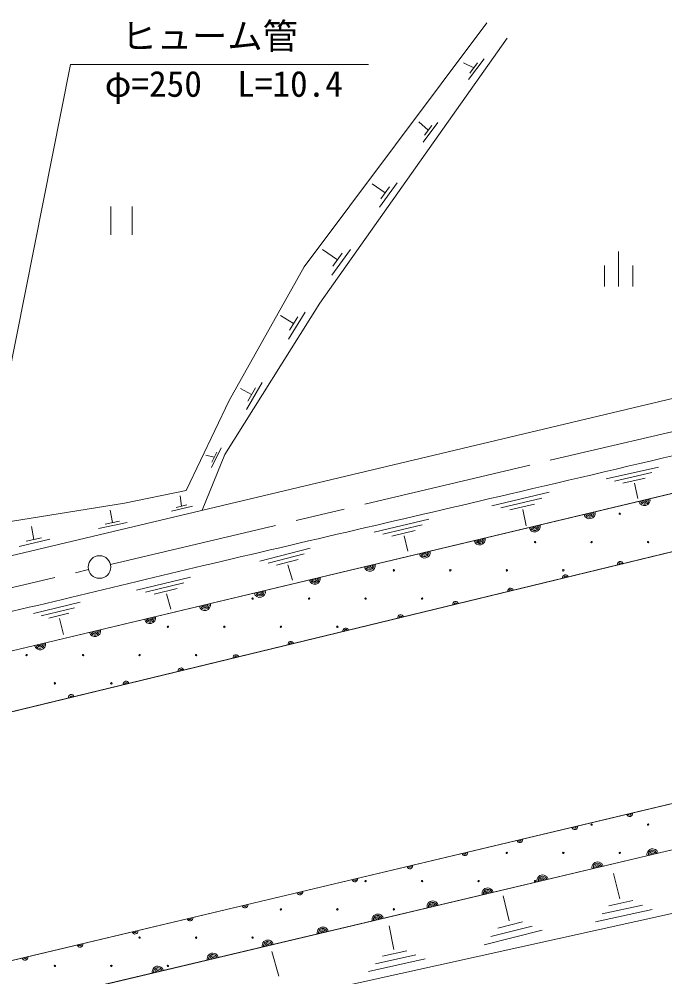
# Model space of a CAD drawing. Units: millimetres, scale not verified. Extents: x 40000 to 680000, y 20000 to 380000.
# Drawn here: x 271471 to 317188, y 265224 to 333014 of the extents above; entities that cross this region are included whole.
import ezdxf
from ezdxf.enums import TextEntityAlignment as Align

# ---------------------------------------------------------------- set-up
doc = ezdxf.new("R2010")
doc.units = ezdxf.units.MM
doc.header["$LTSCALE"] = 1000
doc.linetypes.add('CHAIN', pattern=[18.5, 12, -1.5, 3.5, -1.5])
for name, color, linetype, lineweight in [('M-BGD', 7, 'Continuous', 13), ('M-BMK', 2, 'CHAIN', 13), ('M-BMK-SRVR', 3, 'Continuous', 13), ('M-STR-HTXT', 7, 'Continuous', 13)]:
    doc.layers.add(name, color=color, linetype=linetype, lineweight=lineweight)
doc.styles.add('ＭＳ ゴシック', font='')
doc.styles.get('ＭＳ ゴシック').set_extended_font_data('MS Gothic')

# ---------------------------------------------------------------- blocks, each defined once
blk = doc.blocks.new('ﾌﾟﾛｯﾄﾏｰｸ-02')
at = {"color": 3, "linetype": 'Continuous', "lineweight": 13}
blk.add_circle((0, 0), 0.5, dxfattribs=at)

msp = doc.modelspace()

# ---------------------------------------------------------------- linework, layer by layer
at = {"layer": 'M-BGD'}
for p, q in [((304393, 330196), (303288, 328734)), ((303658, 329558), (302929, 329930)), ((303935, 329923), (303382, 329193)), ((300434, 325147), (299774, 325738)), ((301116, 325693), (300082, 324304)), ((300693, 325494), (300176, 324799)), ((297386, 320724), (296460, 321359)), ((298238, 321427), (296996, 319703)), ((297696, 321155), (297075, 320293)), ((277962, 319749), (277962, 317749)), ((279462, 319749), (279462, 317749)), ((294006, 315987), (292942, 316709)), ((294941, 316711), (293603, 314901)), ((313915, 316578), (313915, 314078)), ((294341, 316439), (293672, 315534)), ((312915, 315578), (312915, 314078)), ((314915, 315578), (314915, 314078)), ((290904, 311463), (289978, 312042)), ((291732, 312270), (290540, 310367)), ((291203, 311939), (290606, 310988)), ((288688, 307293), (287569, 305388)), ((287933, 306446), (287150, 306869)), ((288213, 306922), (287653, 305970)), ((244545, 282001), (346643, 306341)), ((180691, 262126), (352150, 303654)), ((285775, 302667), (285098, 301283)), ((285456, 302355), (285118, 301663)), ((285287, 302009), (284688, 302144)), ((313045, 300472), (316750, 301305)), ((313632, 300320), (316278, 300914)), ((314218, 300167), (315806, 300523)), ((315051, 300164), (315281, 299076)), ((282974, 298543), (282864, 299269)), ((304927, 298571), (309005, 299533)), ((305571, 298425), (308483, 299112)), ((283755, 298535), (282248, 298189)), ((283351, 298630), (282598, 298457)), ((306215, 298278), (307962, 298691)), ((307130, 298295), (307375, 297160)), ((278070, 297383), (277926, 298258)), ((296606, 296698), (300488, 297613)), ((272516, 296182), (272340, 297110)), ((279122, 297378), (277089, 296951)), ((278578, 297490), (277561, 297276)), ((297227, 296558), (300000, 297212)), ((273057, 296309), (271975, 296055)), ((297848, 296418), (299512, 296810)), ((298724, 296433), (298990, 295350)), ((273641, 296204), (271478, 295696)), ((288515, 294640), (292081, 295573)), ((289102, 294504), (291649, 295171)), ((289690, 294369), (291218, 294768)), ((290506, 294389), (290818, 293313)), ((279785, 292601), (283611, 293525)), ((280407, 292461), (283141, 293121)), ((281030, 292321), (282670, 292717)), ((281901, 292338), (282207, 291250)), ((272476, 290940), (275800, 291752)), ((273021, 290774), (275395, 291354)), ((273567, 290608), (274991, 290956)), ((274326, 290594), (274607, 289467)), ((338804, 282499), (236856, 258281)), ((326780, 276368), (272492, 263493)), ((313998, 270748), (313563, 272549)), ((306160, 269187), (305737, 270952)), ((314927, 270633), (313214, 270262)), ((316287, 269981), (312290, 269114)), ((315607, 270307), (312752, 269688)), ((297999, 267162), (297671, 268835)), ((308492, 268522), (304393, 267498)), ((307801, 268817), (304872, 268085)), ((307109, 269112), (305352, 268673)), ((289854, 265269), (289363, 267012)), ((300220, 266489), (296214, 265604)), ((299566, 266781), (296704, 266149)), ((298912, 267073), (297195, 266694))]:
    msp.add_line(p, q, dxfattribs=at)
for points in [[(266178, 296226), (266609, 299515), (267954, 299861), (269648, 297261), (278942, 298760), (283306, 299641), (286349, 306009), (291648, 315474), (304587, 332747)], [(306032, 331675), (292764, 312901), (286044, 302193), (284432, 298248)], [(267746, 299808), (268724, 295256), (269372, 294671), (333805, 309978), (355306, 314809), (362653, 315967), (362913, 319401), (365229, 319860), (366347, 316670), (383104, 319732), (384770, 321516), (394411, 322885)], [(192158, 268741), (241058, 279752), (244545, 282001), (346643, 306341), (357424, 309201), (384765, 315050)], [(80328, 284361), (81779, 283206), (84579, 281246), (88658, 278567), (93841, 275459), (97731, 273353), (100485, 271984), (105947, 269454), (109565, 267948), (116191, 265430), (120887, 263960), (126684, 262416), (131283, 261367), (136954, 260295), (141844, 259536), (148988, 259023), (158186, 258933), (164594, 259201), (169215, 259871), (180691, 262126), (352150, 303654), (363988, 309110)], [(142593, 242907), (148694, 242489), (155214, 242333), (161376, 242556), (168118, 243137), (174146, 244007), (180381, 245202), (186141, 246519), (236856, 258281), (338804, 282499), (347698, 283704), (362805, 283756), (380311, 286581)], [(66821, 265481), (68809, 263915), (73527, 260581), (81386, 255603), (88642, 251495), (93152, 249195), (98979, 246538), (104873, 244261), (112307, 241716), (117331, 240153), (125971, 238188), (130235, 237362), (140260, 235822), (144323, 235420), (149726, 235085), (159147, 235063), (165287, 235576), (175289, 237005), (180223, 237920), (183460, 238568), (238812, 251366), (284525, 262368), (359708, 278995), (403188, 285637)], [(197019, 244906), (233857, 254261), (272492, 263493), (326780, 276368), (327666, 277169), (337299, 278841), (340454, 279952), (344269, 280290), (357221, 280548), (384280, 284991)]]:
    msp.add_lwpolyline(points, dxfattribs=at)
for centre in [(314000, 298000), (304001, 296001), (304001, 296001), (308001, 296000), (308001, 296000), (312000, 296001), (312000, 296001), (316001, 296001), (316001, 296001), (298000, 294000), (302000, 294001), (306001, 294001), (310000, 294000), (288001, 292001), (288001, 292001), (292001, 292000), (292001, 292000), (296001, 292001), (296001, 292001), (300000, 292000), (300000, 292000), (282000, 290000), (286000, 290001), (290001, 290001), (294000, 290000), (272000, 288000), (272000, 288000), (276000, 288001), (276000, 288001), (280001, 288001), (280001, 288001), (284000, 288000), (284000, 288000), (274001, 286001), (278000, 286000), (312000, 276001), (312000, 276001), (316000, 276000), (316000, 276000), (306000, 274000), (310000, 274001), (314001, 274001), (296000, 272001), (296000, 272001), (300000, 272000), (300000, 272000), (304000, 272001), (304000, 272001), (308001, 272001), (308001, 272001), (290000, 270000), (294000, 270001), (298001, 270001), (280001, 268001), (280001, 268001), (284001, 268000), (284001, 268000), (288000, 268001), (288000, 268001), (274000, 266000), (278000, 266001), (282001, 266001)]:
    msp.add_circle(centre, 50, dxfattribs=at)
for centre, radius, start, end in [((315747, 298975), 400, 193.40862, 13.40862), ((315747, 298975), 300, 193.40862, 13.40862), ((315747, 298975), 200, 193.40862, 13.40862), ((315747, 298975), 100, 193.40862, 13.40862), ((311856, 298048), 400, 193.40862, 13.40862), ((311856, 298048), 300, 193.40862, 13.40862), ((311856, 298048), 200, 193.40862, 13.40862), ((311856, 298048), 100, 193.40862, 13.40862), ((307965, 297120), 400, 193.40862, 13.40862), ((307965, 297120), 300, 193.40862, 13.40862), ((307965, 297120), 200, 193.40862, 13.40862), ((307965, 297120), 100, 193.40862, 13.40862), ((304074, 296193), 400, 193.40862, 13.40862), ((304074, 296193), 300, 193.40862, 13.40862), ((304074, 296193), 200, 193.40862, 13.40862), ((304074, 296193), 100, 193.40862, 13.40862), ((300183, 295265), 400, 193.40862, 13.40862), ((300183, 295265), 300, 193.40862, 13.40862), ((300183, 295265), 200, 193.40862, 13.40862), ((300183, 295265), 100, 193.40862, 13.40862), ((296292, 294338), 400, 193.40862, 13.40862), ((296292, 294338), 300, 193.40862, 13.40862), ((296292, 294338), 200, 193.40862, 13.40862), ((296292, 294338), 100, 193.40862, 13.40862), ((314033, 294422), 200, 13.61505, 193.61505), ((314033, 294422), 100, 13.61505, 193.61505), ((310146, 293480), 200, 13.61505, 193.61505), ((310146, 293480), 100, 13.61505, 193.61505), ((292401, 293410), 400, 193.40862, 13.40862), ((292401, 293410), 300, 193.40862, 13.40862), ((292401, 293410), 200, 193.40862, 13.40862), ((292401, 293410), 100, 193.40862, 13.40862), ((288510, 292482), 400, 193.40862, 13.40862), ((288510, 292482), 300, 193.40862, 13.40862), ((288510, 292482), 200, 193.40862, 13.40862), ((288510, 292482), 100, 193.40862, 13.40862), ((306258, 292539), 200, 13.61505, 193.61505), ((306258, 292539), 100, 13.61505, 193.61505), ((284619, 291555), 400, 193.40862, 13.40862), ((284619, 291555), 300, 193.40862, 13.40862), ((284619, 291555), 200, 193.40862, 13.40862), ((284619, 291555), 100, 193.40862, 13.40862), ((302371, 291597), 200, 13.61505, 193.61505), ((302371, 291597), 100, 13.61505, 193.61505), ((298483, 290655), 200, 13.61505, 193.61505), ((280728, 290627), 400, 193.40862, 13.40862), ((280728, 290627), 300, 193.40862, 13.40862), ((280728, 290627), 200, 193.40862, 13.40862), ((280728, 290627), 100, 193.40862, 13.40862), ((298483, 290655), 100, 13.61505, 193.61505), ((276837, 289700), 400, 193.40862, 13.40862), ((276837, 289700), 300, 193.40862, 13.40862), ((276837, 289700), 200, 193.40862, 13.40862), ((276837, 289700), 100, 193.40862, 13.40862), ((294595, 289714), 200, 13.61505, 193.61505), ((294595, 289714), 100, 13.61505, 193.61505), ((272946, 288772), 400, 193.40862, 13.40862), ((272946, 288772), 300, 193.40862, 13.40862), ((272946, 288772), 200, 193.40862, 13.40862), ((272946, 288772), 100, 193.40862, 13.40862), ((290708, 288772), 200, 13.61505, 193.61505), ((290708, 288772), 100, 13.61505, 193.61505), ((286820, 287831), 200, 13.61505, 193.61505), ((286820, 287831), 100, 13.61505, 193.61505), ((282933, 286889), 200, 13.61505, 193.61505), ((282933, 286889), 100, 13.61505, 193.61505), ((279045, 285948), 200, 13.61505, 193.61505), ((279045, 285948), 100, 13.61505, 193.61505), ((275157, 285006), 200, 13.61505, 193.61505), ((275157, 285006), 100, 13.61505, 193.61505), ((314699, 276773), 200, 193.36314, 13.36314), ((314699, 276773), 100, 193.36314, 13.36314), ((310807, 275849), 200, 193.36314, 13.36314), ((310807, 275849), 100, 193.36314, 13.36314), ((306915, 274924), 200, 193.36314, 13.36314), ((306915, 274924), 100, 193.36314, 13.36314), ((303024, 274000), 200, 193.36314, 13.36314), ((303024, 274000), 100, 193.36314, 13.36314), ((316319, 273887), 400, 13.34236, 193.34236), ((316319, 273887), 300, 13.34236, 193.34236), ((316319, 273887), 200, 13.34236, 193.34236), ((316319, 273887), 100, 13.34236, 193.34236), ((312427, 272964), 400, 13.34236, 193.34236), ((312427, 272964), 300, 13.34236, 193.34236), ((299132, 273075), 200, 193.36314, 13.36314), ((299132, 273075), 100, 193.36314, 13.36314), ((312427, 272964), 200, 13.34236, 193.34236), ((312427, 272964), 100, 13.34236, 193.34236), ((295240, 272151), 200, 193.36314, 13.36314), ((295240, 272151), 100, 193.36314, 13.36314), ((308535, 272041), 400, 13.34236, 193.34236), ((308535, 272041), 300, 13.34236, 193.34236), ((308535, 272041), 200, 13.34236, 193.34236), ((308535, 272041), 100, 13.34236, 193.34236), ((291349, 271226), 200, 193.36314, 13.36314), ((291349, 271226), 100, 193.36314, 13.36314), ((304643, 271118), 400, 13.34236, 193.34236), ((304643, 271118), 300, 13.34236, 193.34236), ((304643, 271118), 200, 13.34236, 193.34236), ((304643, 271118), 100, 13.34236, 193.34236), ((300751, 270195), 400, 13.34236, 193.34236), ((300751, 270195), 300, 13.34236, 193.34236), ((287457, 270302), 200, 193.36314, 13.36314), ((287457, 270302), 100, 193.36314, 13.36314), ((300751, 270195), 200, 13.34236, 193.34236), ((300751, 270195), 100, 13.34236, 193.34236), ((283565, 269377), 200, 193.36314, 13.36314), ((283565, 269377), 100, 193.36314, 13.36314), ((296859, 269272), 400, 13.34236, 193.34236), ((296859, 269272), 300, 13.34236, 193.34236), ((296859, 269272), 200, 13.34236, 193.34236), ((296859, 269272), 100, 13.34236, 193.34236), ((279674, 268453), 200, 193.36314, 13.36314), ((279674, 268453), 100, 193.36314, 13.36314), ((292967, 268349), 400, 13.34236, 193.34236), ((292967, 268349), 300, 13.34236, 193.34236), ((292967, 268349), 200, 13.34236, 193.34236), ((292967, 268349), 100, 13.34236, 193.34236), ((289075, 267426), 400, 13.34236, 193.34236), ((275782, 267528), 200, 193.36314, 13.36314), ((275782, 267528), 100, 193.36314, 13.36314), ((289075, 267426), 300, 13.34236, 193.34236), ((289075, 267426), 200, 13.34236, 193.34236), ((289075, 267426), 100, 13.34236, 193.34236), ((271890, 266604), 200, 193.36314, 13.36314), ((271890, 266604), 100, 193.36314, 13.36314), ((285183, 266503), 400, 13.34236, 193.34236), ((285183, 266503), 300, 13.34236, 193.34236), ((285183, 266503), 200, 13.34236, 193.34236), ((285183, 266503), 100, 13.34236, 193.34236), ((281291, 265580), 400, 13.34236, 193.34236), ((281291, 265580), 300, 13.34236, 193.34236), ((281291, 265580), 200, 13.34236, 193.34236), ((281291, 265580), 100, 13.34236, 193.34236)]:
    msp.add_arc(centre, radius, start, end, dxfattribs=at)
msp.add_open_spline([(84689, 290457), (85351, 289948), (86006, 289431), (86674, 288931), (87452, 288349), (88230, 287766), (89030, 287214), (90809, 285987), (92640, 284838), (94460, 283674), (95504, 283006), (96545, 282333), (97608, 281697), (98752, 281013), (99908, 280350), (101082, 279721), (102658, 278875), (104271, 278099), (105874, 277305), (106908, 276792), (107940, 276273), (108988, 275788), (110116, 275266), (111246, 274746), (112402, 274290), (113800, 273739), (115223, 273251), (116654, 272793), (118119, 272324), (119601, 271912), (121087, 271515), (122510, 271135), (123944, 270793), (125379, 270457), (126975, 270083), (128574, 269719), (130180, 269389), (131812, 269053), (133446, 268721), (135092, 268461), (136881, 268177), (138680, 267956), (140482, 267772), (142034, 267613), (143590, 267502), (145147, 267413), (147563, 267275), (149981, 267165), (152401, 267143), (153948, 267129), (155497, 267162), (157043, 267233), (158992, 267322), (160939, 267475), (162882, 267652), (165063, 267850), (167236, 268121), (169411, 268371), (171328, 268591), (173242, 268844), (175161, 269060), (176298, 269188), (177448, 269218), (178574, 269419), (178948, 269486), (179309, 269611), (179679, 269698), (184493, 270834), (189352, 271772), (194173, 272873), (194697, 272992), (195217, 273126), (195741, 273245), (197489, 273643), (199248, 273996), (200998, 274387), (204826, 275242), (208653, 276107), (212468, 277022), (216070, 277886), (219650, 278839), (223248, 279717), (225551, 280279), (227859, 280820), (230166, 281364), (233319, 282109), (236481, 282818), (239629, 283580), (243430, 284500), (247208, 285511), (251009, 286425), (253768, 287089), (256540, 287700), (259304, 288342), (261441, 288838), (263578, 289335), (265713, 289839), (271986, 291321), (278247, 292849), (284520, 294331), (291728, 296035), (298946, 297701), (306158, 299389), (315133, 301490), (324104, 303605), (333080, 305701), (338270, 306913), (343466, 308100), (348652, 309325), (350780, 309827), (352901, 310360), (355031, 310852), (355539, 310969), (356047, 311090), (356558, 311191), (359838, 311840), (363150, 312318), (366441, 312908), (369822, 313515), (373198, 314146), (376573, 314785), (378950, 315235), (381328, 315686), (383700, 316163), (384850, 316394), (385990, 316674), (387144, 316881), (388525, 317130), (389917, 317319), (391307, 317510), (391978, 317602), (392649, 317699), (393323, 317760), (394618, 317876), (395918, 317909), (397216, 317979), (399006, 318077), (400795, 318206), (402587, 318261), (404203, 318309), (405821, 318327), (407438, 318300), (408577, 318282), (409714, 318204), (410852, 318161), (412402, 318102), (413955, 318086), (415504, 318001), (417506, 317892), (419507, 317745), (421503, 317552), (423464, 317362), (425423, 317136), (427373, 316853), (429558, 316536), (431734, 316158), (433901, 315735), (436001, 315325), (438105, 314918), (440170, 314357), (441980, 313866), (443740, 313207), (445521, 312621), (447753, 311885), (450003, 311198), (452209, 310385), (454727, 309456), (457215, 308443), (459675, 307370), (461414, 306612), (463105, 305750), (464826, 304954), (468192, 303398), (471604, 301944), (474948, 300342), (479997, 297924), (484933, 295276), (489952, 292796), (496052, 289781), (502184, 286828), (508317, 283879), (512397, 281917), (516488, 279977), (520580, 278039), (524113, 276366), (527654, 274709), (531191, 273043)], degree=3, knots=[0, 0, 0, 0, 1, 1, 1, 2, 2, 2, 3, 3, 3, 4, 4, 4, 5, 5, 5, 6, 6, 6, 7, 7, 7, 8, 8, 8, 9, 9, 9, 10, 10, 10, 11, 11, 11, 12, 12, 12, 13, 13, 13, 14, 14, 14, 15, 15, 15, 16, 16, 16, 17, 17, 17, 18, 18, 18, 19, 19, 19, 20, 20, 20, 21, 21, 21, 22, 22, 22, 23, 23, 23, 24, 24, 24, 25, 25, 25, 26, 26, 26, 27, 27, 27, 28, 28, 28, 29, 29, 29, 30, 30, 30, 31, 31, 31, 32, 32, 32, 33, 33, 33, 34, 34, 34, 35, 35, 35, 36, 36, 36, 37, 37, 37, 38, 38, 38, 39, 39, 39, 40, 40, 40, 41, 41, 41, 42, 42, 42, 43, 43, 43, 44, 44, 44, 45, 45, 45, 46, 46, 46, 47, 47, 47, 48, 48, 48, 49, 49, 49, 50, 50, 50, 51, 51, 51, 52, 52, 52, 53, 53, 53, 54, 54, 54, 55, 55, 55, 56, 56, 56, 57, 57, 57, 58, 58, 58, 59, 59, 59, 60, 60, 60, 61, 61, 61, 62, 62, 62, 62], dxfattribs=at)
at = {"layer": 'M-BMK'}
for points in [[(277938, 294418), (310794, 302196), (340443, 309112), (373828, 315778)], [(191063, 273744), (221450, 281045), (276381, 294049)]]:
    msp.add_lwpolyline(points, dxfattribs=at)
at = {"layer": 'M-STR-HTXT'}
for p, q in [((267395, 291054), (275099, 329799)), ((275099, 329799), (296209, 329799))]:
    msp.add_line(p, q, dxfattribs=at)

# ---------------------------------------------------------------- block references
at = {"layer": 'M-BMK-SRVR', "xscale": 1600, "yscale": 1600, "rotation": 90}
msp.add_blockref('ﾌﾟﾛｯﾄﾏｰｸ-02', (277159, 294233), dxfattribs=at)

# ---------------------------------------------------------------- texts
at = {"layer": 'M-STR-HTXT', "style": 'ＭＳ ゴシック'}
msp.add_text('ヒューム管', height=1833, dxfattribs=at).set_placement((284959, 330351), align=Align.BOTTOM_CENTER)
msp.add_text('φ=250\u3000L=10.4', height=1833, dxfattribs=at).set_placement((285959, 329351), align=Align.TOP_CENTER)

doc.saveas('drawing.dxf')
